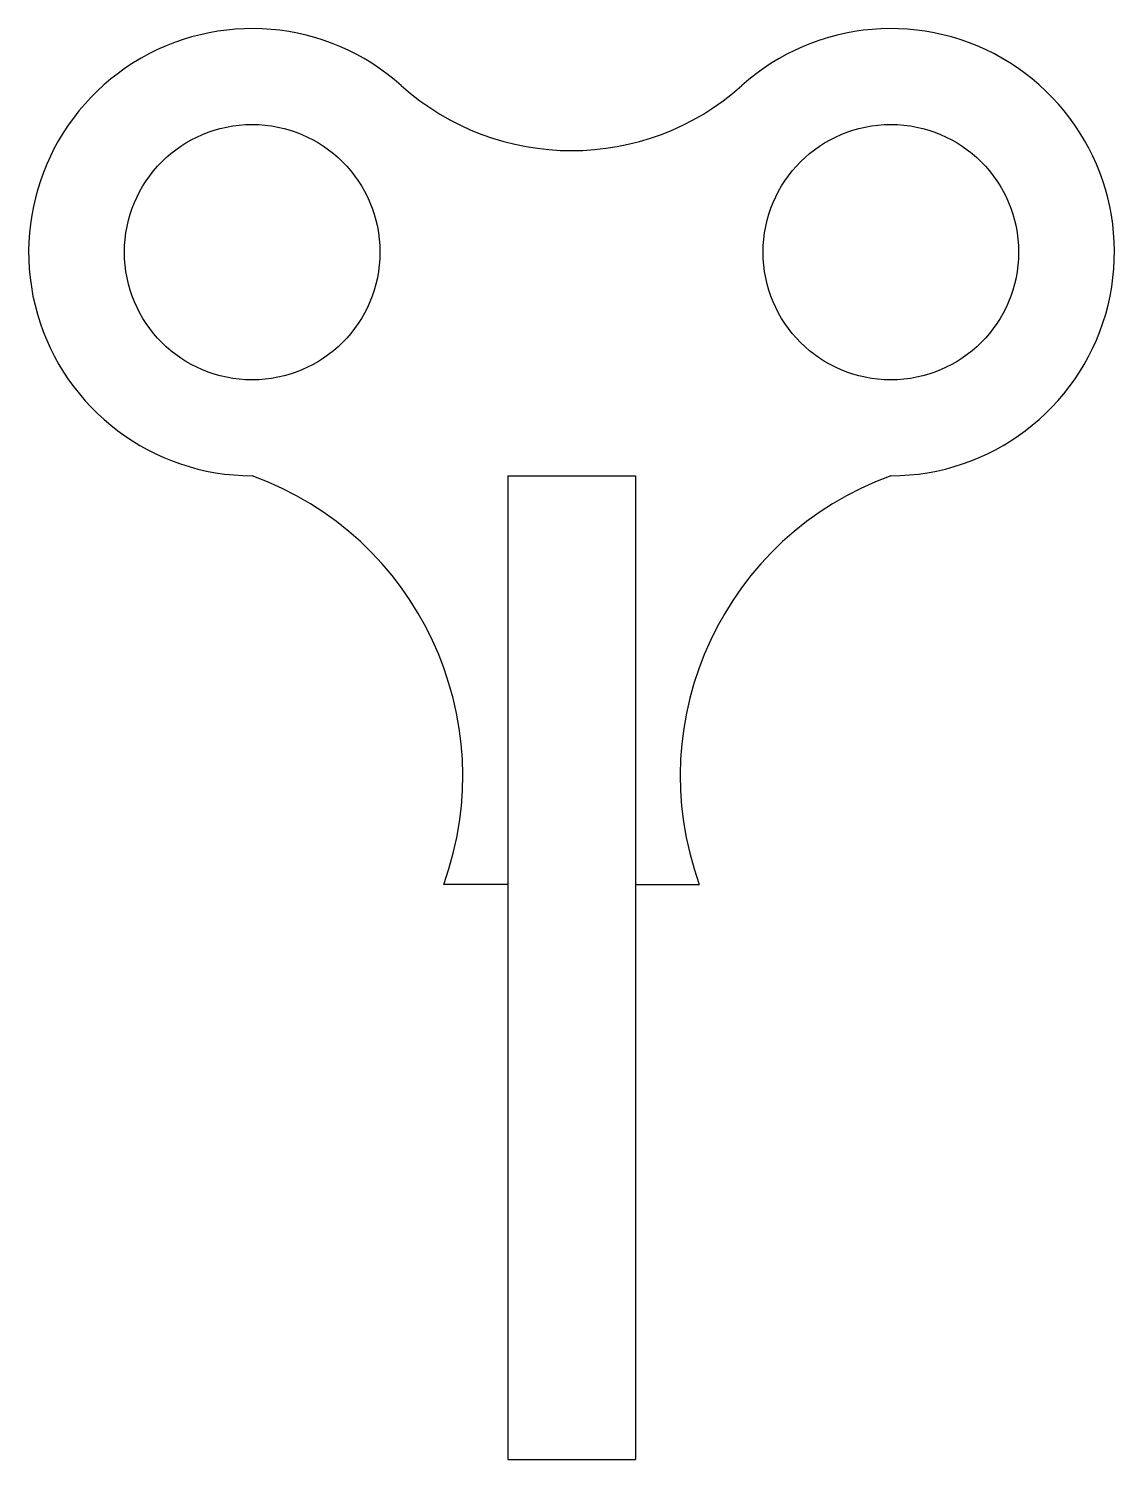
# Model space of a CAD drawing. Header units: millimetres. Extents: x 988 to 1073, y 903 to 1015.
import ezdxf

# ---------------------------------------------------------------- set-up
doc = ezdxf.new("R2010")
doc.units = ezdxf.units.MM
doc.header["$MEASUREMENT"] = 0

msp = doc.modelspace()

# ---------------------------------------------------------------- linework, layer by layer
for p, q in [((1025.03, 980.48), (1025.03, 903.48)), ((1025.03, 980.48), (1035.03, 980.48)), ((1035.03, 980.48), (1035.03, 903.48)), ((1025.03, 948.48), (1020.03, 948.48)), ((1035.03, 948.48), (1040.03, 948.48)), ((1025.03, 903.48), (1035.03, 903.48))]:
    msp.add_line(p, q)
for centre in [(1005.03, 997.98), (1055.03, 997.98)]:
    msp.add_circle(centre, 10)
for centre, radius, start, end in [((1005.03, 997.98), 17.5, 48.1897, 270), ((1055.03, 997.98), 17.5, 270, 131.8103), ((1030.03, 1025.93), 20, 228.1897, 311.8103), ((996.51, 956.97), 25, 340.1378, 70.0919), ((1063.54, 956.97), 25, 109.9081, 199.8622)]:
    msp.add_arc(centre, radius, start, end)

doc.saveas('drawing.dxf')
